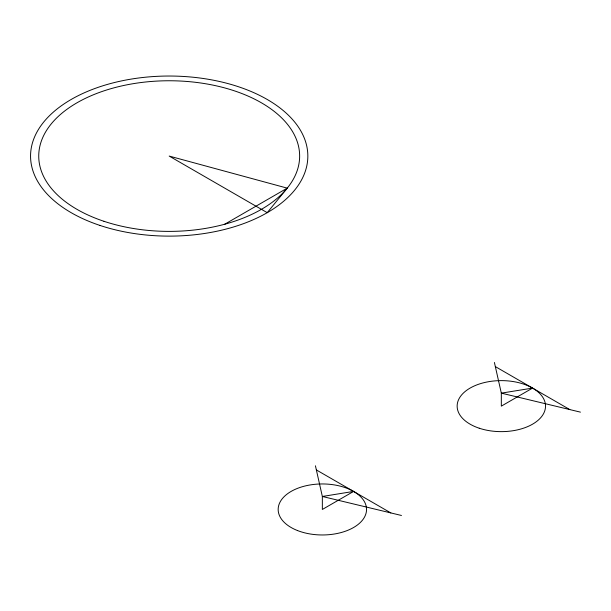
<?xml version="1.0" encoding="UTF-8"?>
<svg xmlns="http://www.w3.org/2000/svg" width="611" height="611" viewBox="0 0 611 611"><rect width="100%" height="100%" fill="white"/><g stroke="black" fill="none" stroke-linecap="round" stroke-linejoin="round"><path stroke-width="0.92" d="M287.231 188.142L267.228 212.674L169.194 156.072L287.231 188.142L224.741 224.222M580.45 412.142L501.326 393.14L494.406 362.468M401.473 515.478L322.348 496.476L315.429 465.796M495.338 366.592L569.803 409.584M316.361 469.928L390.826 512.919M353.593 491.42L322.348 509.459L322.348 496.476L353.593 491.42M532.571 388.092L501.326 406.132L501.326 393.14L532.571 388.092M103.969 221.297A130.449 75.313 0 0 0 299.642 156.072A130.449 75.313 0 0 0 103.969 90.848A130.449 75.313 0 0 0 103.969 221.297M99.876 225.398A138.644 80.049 0 0 0 307.837 156.072A138.644 80.049 0 0 0 99.876 86.754A138.644 80.049 0 0 0 99.876 225.398M479.238 428.219A44.183 25.509 0 0 0 545.516 406.132A44.183 25.509 0 0 0 479.238 384.036A44.183 25.509 0 0 0 479.238 428.219M297.588 530.585A44.183 25.509 0 0 0 366.424 511.277A44.183 25.509 0 0 0 303.041 486.516A44.183 25.509 0 0 0 297.588 530.585"/></g></svg>
